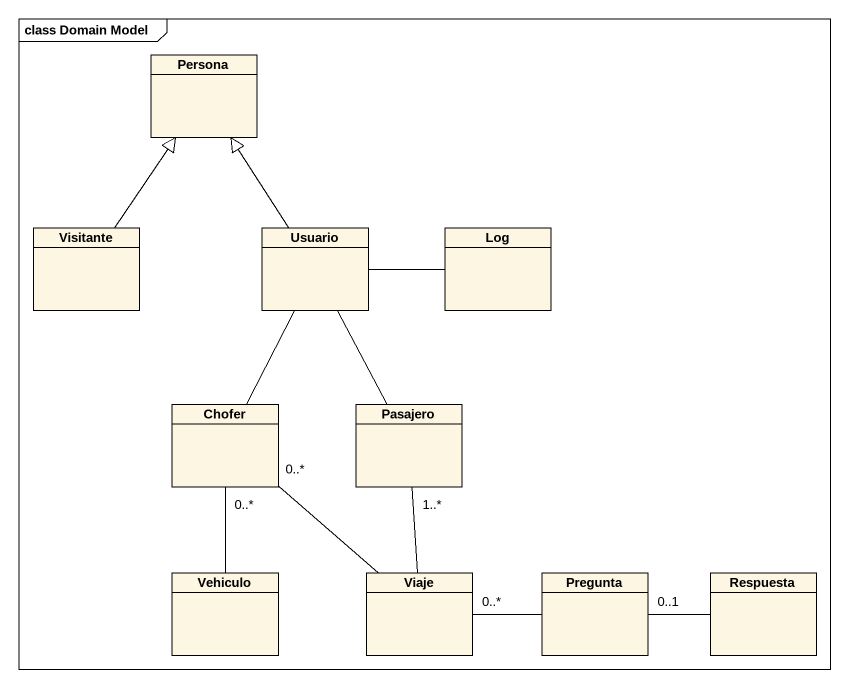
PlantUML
@startuml
mainframe class Domain Model
hide circle
hide empty members
class Persona
class Visitante
class Usuario
class Log
class Chofer
class Pasajero
class Vehiculo
class Viaje
class Pregunta
class Respuesta
Visitante -up-|> Persona
Usuario -up-|> Persona
Usuario -right- Log
Usuario -- Chofer
Usuario -- Pasajero
Chofer "0..*" -- Vehiculo
Chofer "0..*" -- Viaje
Pasajero "1..*" -- Viaje
Viaje "0..*" -right- Pregunta
Pregunta "0..1" -right- Respuesta
@enduml
